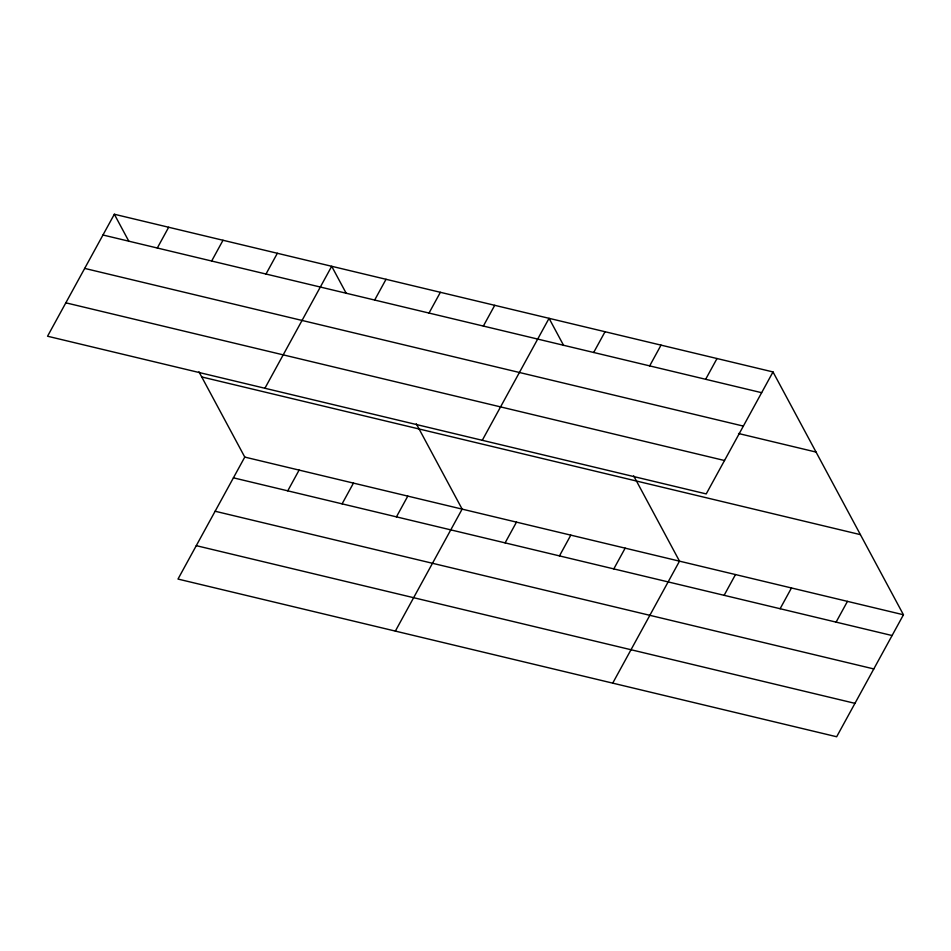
<?xml version="1.0" encoding="UTF-8"?>
<svg xmlns="http://www.w3.org/2000/svg" width="951" height="951" viewBox="0 0 951 951"><rect width="100%" height="100%" fill="white"/><g stroke="black" fill="none" stroke-linecap="round" stroke-linejoin="round"><path stroke-width="1.43" d="M114.334 214.248L47.55 336.226L706.224 493.914L773.008 371.936L114.334 214.248L128.908 241.388M157.307 248.009L168.672 227.253M211.657 261.014L223.009 240.27M265.995 274.031L277.359 253.275M264.913 388.27L331.697 266.28L346.271 293.431M198.961 371.793L244.776 457.086L177.992 579.064L836.666 736.752L903.45 614.774L773.008 371.936M374.67 300.041L386.035 279.297M287.749 490.847L299.113 470.091M429.02 313.057L440.372 292.302M342.098 503.852L353.451 483.108M483.358 326.062L494.722 305.319M396.436 516.869L407.801 496.113M482.276 440.301L549.06 318.323L563.634 345.463M395.354 631.095L462.138 509.118L416.324 423.825M593.686 352.476L605.05 331.721M505.112 542.878L516.476 522.135M649.676 365.885L661.028 345.13M559.461 555.895L570.814 535.14M705.654 379.283L717.018 358.527M613.799 568.9L625.164 548.145M612.717 683.139L679.501 561.161L633.687 475.857M724.127 595.314L735.492 574.559M780.117 608.723L791.47 587.968M836.095 622.12L847.46 601.365M102.97 235.004L761.644 392.692M84.687 268.408L743.361 426.096M738.535 433.513L816.053 452.07M65.833 302.822L724.519 460.51M201.731 376.953L860.405 534.64M244.776 457.086L903.45 614.774M233.411 477.83L892.086 635.53M215.128 511.246L873.803 668.933M196.286 545.66L854.961 703.348"/></g></svg>
